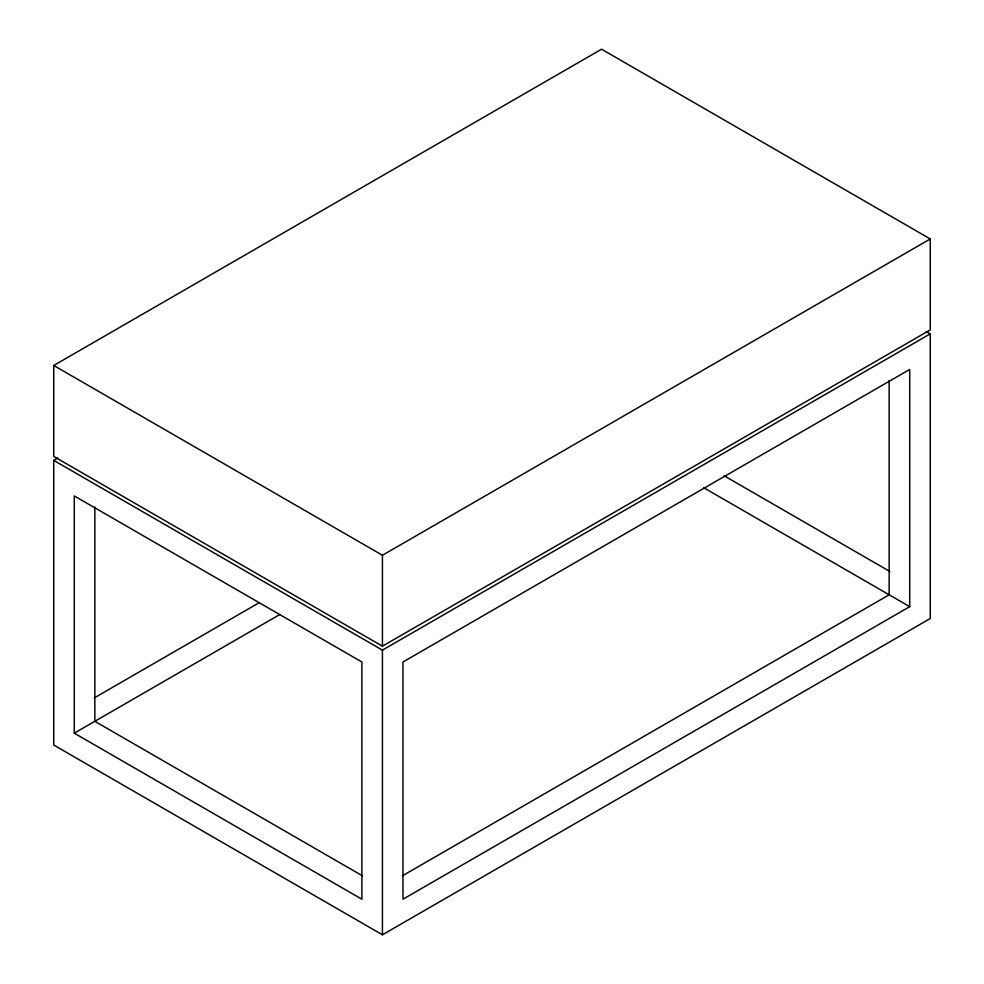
<?xml version="1.0" encoding="UTF-8"?>
<svg xmlns="http://www.w3.org/2000/svg" width="984" height="984" viewBox="0 0 984 984"><rect width="100%" height="100%" fill="white"/><g stroke="black" fill="none" stroke-linecap="round" stroke-linejoin="round"><path stroke-width="1.48" d="M53.739 365.482L601.568 49.2L930.261 238.964L930.261 329.898L382.432 646.193L53.739 456.416L53.739 365.482L382.432 555.259L930.261 238.964M926.264 331.547L930.261 333.859L930.261 618.518L382.432 934.8L53.739 745.036L53.739 460.364L57.724 458.064M94.23 697.927L259.161 602.712M74.28 733.166L361.891 899.216L361.891 661.998L74.28 495.948L74.28 733.166L279.702 614.569M53.739 460.364L382.432 650.141L930.261 333.859M402.382 875.834L889.167 594.791L889.167 380.537M909.72 606.661L402.973 899.216L402.973 661.998L909.72 369.443L909.72 606.661L703.621 487.67M724.163 475.801L889.831 571.458M362.555 875.883L94.833 721.309L94.833 507.043M382.432 555.259L382.432 646.193M382.432 650.141L382.432 934.8"/></g></svg>
